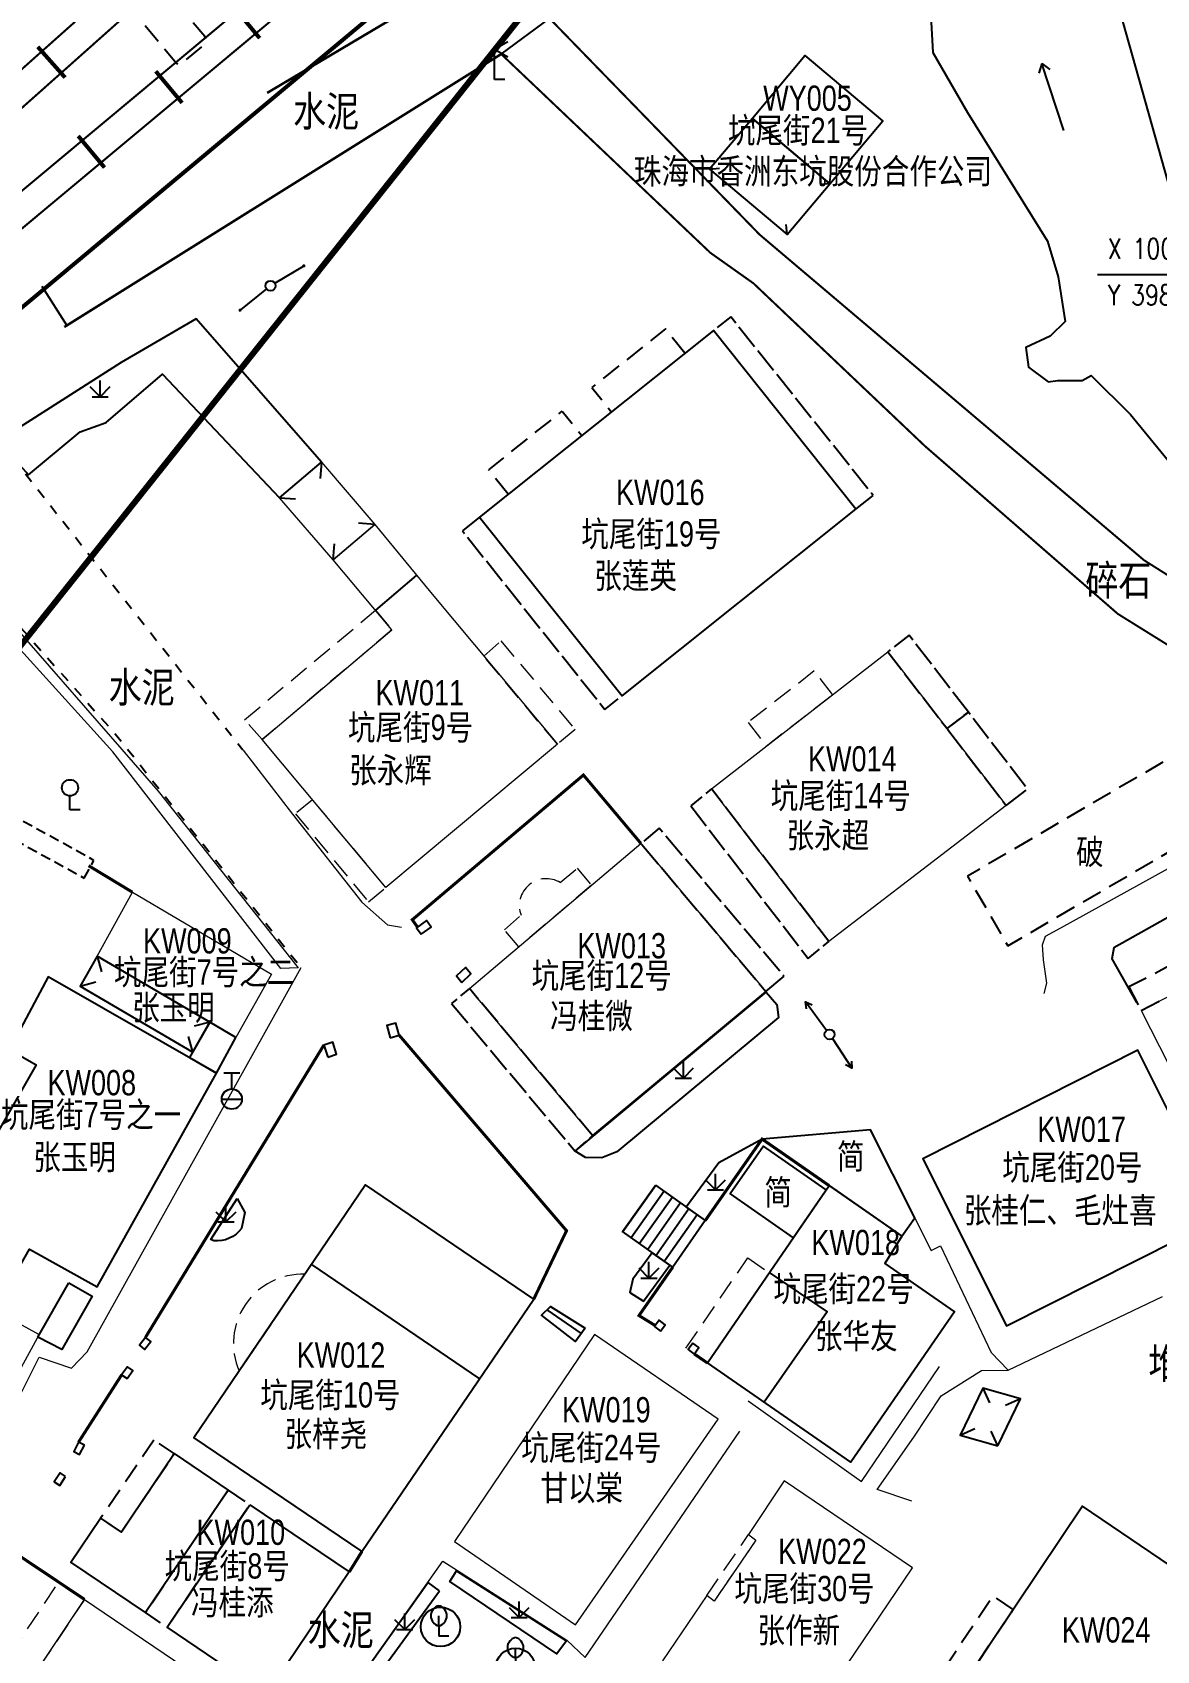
# Model space of a CAD drawing. Extents: x 396500 to 398250, y 1005980 to 1008200.
# Drawn here: x 398088.7 to 398144.4, y 1008034.4 to 1008114.5 of the extents above; entities that cross this region are included whole.
import ezdxf
from ezdxf.enums import TextEntityAlignment as Align

# ---------------------------------------------------------------- set-up
doc = ezdxf.new("R2010")
doc.units = 0
doc.header["$LTSCALE"] = 0.5
for name, pattern in [('X2', [10, 8, -2]), ('X3', [5, 4, -1]), ('X32', [1.5, 1, -0.5]), ('X39', [3, 2.5, -0.5]), ('X5', [3, 2, -1]), ('X6', [2, 1, -1])]:
    doc.linetypes.add(name, pattern=pattern)
doc.layers.get('0').update_dxf_attribs({"linetype": 'CONTINUOUS'})
doc.layers.add('ASSIST', color=7, linetype='CONTINUOUS', plot=False)
for name, color, linetype in [('DLSS', 4, 'CONTINUOUS'), ('DMTZ', 3, 'CONTINUOUS'), ('GXYZ', 2, 'CONTINUOUS'), ('JMD', 6, 'CONTINUOUS'), ('SXSS', 5, 'CONTINUOUS'), ('ZBTZ', 3, 'CONTINUOUS'), ('权属人', 160, 'CONTINUOUS'), ('用地红线', 1, 'CONTINUOUS'), ('编号', 90, 'CONTINUOUS'), ('门牌号', 1, 'CONTINUOUS')]:
    doc.layers.add(name, color=color, linetype=linetype)
doc.styles.add('HZ', font='rs.shx', dxfattribs={"width": 0.8, "bigfont": 'hztxt.shx'})
doc.styles.add('细等线体', font='长等线体_0.TTF', dxfattribs={"width": 0.8})
doc.linetypes.add('10421', pattern='A,2,[150,AAA.SHX,S=1,R=0,X=0,Y=1],1e-11', length=2)
doc.linetypes.add('10422', pattern='A,2,[150,AAA.SHX,S=1,R=0,X=0,Y=1],2,[177,AAA.SHX,S=1,R=0,X=0,Y=0.8],1e-09', length=4)
doc.linetypes.add('1161', pattern='A,0,[149,AAA.SHX,S=0.15,R=0,X=0,Y=0],-1.6', length=1.6)
doc.linetypes.add('443', pattern='A,5,[169,AAA.SHX,S=0.83,R=0,X=0,Y=0],5', length=10)

# ---------------------------------------------------------------- blocks, each defined once
blk = doc.blocks.new('gc086')
for p, q in [((0, 0), (7, 0)), ((7, 0), (6.18, 0.57)), ((7, 0), (6.18, -0.57))]:
    blk.add_line(p, q)
blk = doc.blocks.new('gc133')
for p, q in [((-0.8, 2.6), (0.8, 2.6)), ((0, 1), (0, 2.6)), ((-1, 0), (1, 0))]:
    blk.add_line(p, q)
blk.add_circle((0, 0), 1)
blk = doc.blocks.new('gc052')
for p, q in [((0, 3), (1.3, 3.75)), ((0, 3), (1.3, 2.25)), ((0, 0), (0, 3)), ((1, 0), (0, 0))]:
    blk.add_line(p, q)
blk = doc.blocks.new('gc013c')
at = {"linetype": 'Continuous'}
blk.add_line((0.5, 0), (4, 0), dxfattribs=at)
at = {"linetype": 'Continuous', "const_width": 0.15, "flags": 128}
blk.add_lwpolyline([(3.775, 0, 1), (3.925, 0, 1)], format="xyb", close=True, dxfattribs=at)
blk = doc.blocks.new('gc170')
at = {"linetype": 'Continuous'}
blk.add_circle((0, 0), 0.5, dxfattribs=at)
blk = doc.blocks.new('gc013b')
at = {"linetype": 'Continuous'}
blk.add_line((0.5, 0), (4, 0), dxfattribs=at)
at = {"linetype": 'Continuous', "flags": 128}
blk.add_lwpolyline([(3.39, 0.35), (4, 0), (3.39, -0.35)], dxfattribs=at)
blk = doc.blocks.new('gc143')
for p, q in [((0, 1), (0, 2)), ((0, 1), (0, 0)), ((1, 0), (0, 0))]:
    blk.add_line(p, q)
for centre, start, end in [((0.225, 2), 102.68038, 257.31962), ((-0.225, 2), 282.68038, 77.31962)]:
    blk.add_arc(centre, 1.025, start, end)
blk = doc.blocks.new('gc145')
for p, q in [((0, 0), (0, 1.4)), ((1, 0), (0, 0))]:
    blk.add_line(p, q)
blk.add_circle((0, 2.2), 0.8)
blk = doc.blocks.new('gc124')
for p, q in [((-1, 1), (0, 0)), ((-0.8, 0), (0.8, 0)), ((0, 0), (0, 1.6)), ((0, 0), (1, 1))]:
    blk.add_line(p, q)

msp = doc.modelspace()

# ---------------------------------------------------------------- linework, layer by layer
at = {"layer": 'ASSIST', "linetype": '1161', "flags": 128}
msp.add_lwpolyline([(398140.948, 1008120.86), (398141.566, 1008118.957), (398146.362, 1008101.943), (398147.554, 1008093.455), (398153.188, 1008087.558), (398161.017, 1008093.937), (398153.946, 1008100.924), (398148.249, 1008103.732), (398147.594, 1008104.526), (398147.886, 1008109.648), (398144.258, 1008121.653)], close=True, dxfattribs=at)
at = {"layer": 'ASSIST', "linetype": 'Continuous', "flags": 128}
for points in [[(398119.554, 1008057.403), (398122.018, 1008055.649), (398120.405, 1008053.338), (398117.92, 1008055.108)], [(398116.077, 1008050.316), (398115.602, 1008049.656), (398113.915, 1008050.969), (398114.351, 1008051.395)]]:
    msp.add_lwpolyline(points, close=True, dxfattribs=at)
at = {"layer": 'DLSS', "linetype": 'Continuous', "const_width": 0.2, "elevation": -27.346, "flags": 128}
msp.add_lwpolyline([(398000, 1008021.965), (398001.829, 1008023.732), (398026.378, 1008045.792, -0.00685), (398083.395, 1008096.843), (398134.666, 1008139.597), (398149.679, 1008151.918), (398175.122, 1008172.43), (398200.821, 1008192.842), (398209.721, 1008200)], format="xyb", dxfattribs=at)
at = {"layer": 'DLSS', "linetype": 'X2', "const_width": 0.1, "elevation": -27.346, "flags": 128}
msp.add_lwpolyline([(398197.816, 1008200), (398196.191, 1008198.693), (398170.494, 1008178.282), (398145.077, 1008157.792), (398119.817, 1008137.06), (398094.405, 1008116.254), (398020.713, 1008050.651), (398000, 1008032.209)], dxfattribs=at)
msp.add_lwpolyline([(398000, 1008028.051), (398023.394, 1008049.073, -0.006852), (398080.518, 1008100.219), (398131.839, 1008143.014), (398146.88, 1008155.359), (398172.351, 1008175.892), (398198.052, 1008196.307), (398202.645, 1008200)], format="xyb", dxfattribs=at)
at = {"layer": 'DLSS', "color": 7, "linetype": 'X2', "const_width": 0.1, "elevation": -27.346, "flags": 128}
msp.add_lwpolyline([(398195.526, 1008200), (398195.295, 1008199.814), (398169.597, 1008179.402), (398144.172, 1008158.905), (398118.907, 1008138.17), (398093.473, 1008117.345), (398019.759, 1008051.723), (398000, 1008034.13)], dxfattribs=at)
msp.add_lwpolyline([(398000, 1008026.121), (398024.359, 1008048.011, -0.006852), (398081.449, 1008099.127), (398132.753, 1008141.908), (398147.786, 1008154.246), (398173.248, 1008174.772), (398198.948, 1008195.186), (398204.934, 1008200)], format="xyb", dxfattribs=at)
at = {"layer": 'DLSS', "linetype": 'Continuous', "lineweight": 0, "const_width": 0.125, "flags": 128}
for points in [[(398122.604, 1008129.725), (398120.726, 1008125.989), (398119.031, 1008124.236), (398110.02, 1008117.209), (398100.327, 1008111.459)], [(398111.916, 1008113.382), (398090.285, 1008099.873)]]:
    msp.add_lwpolyline(points, dxfattribs=at)
at = {"layer": 'DLSS', "linetype": 'X5', "flags": 128}
msp.add_lwpolyline([(398094.678, 1008116.924), (398093.523, 1008116.042, 0.393156), (398093.565, 1008115.677), (398095.839, 1008112.936), (398095.933, 1008112.876), (398096.108, 1008112.921), (398097.253, 1008113.877), (398097.313, 1008113.97), (398097.293, 1008114.163), (398097.238, 1008114.256), (398095.027, 1008116.885, 0.399848)], format="xyb", close=True, dxfattribs=at)
at = {"layer": 'DLSS', "linetype": 'Continuous', "const_width": 0.2, "flags": 128}
for points in [[(398098.654, 1008115.733), (398099.957, 1008114.17)], [(398090.325, 1008112.22), (398088.972, 1008113.74)], [(398094.814, 1008112.531), (398096.117, 1008110.968)], [(398090.974, 1008109.329), (398092.277, 1008107.766)]]:
    msp.add_lwpolyline(points, dxfattribs=at)
at = {"layer": 'DLSS', "linetype": 'Continuous', "const_width": 0.1, "elevation": 20.922, "flags": 128}
msp.add_lwpolyline([(398114.314, 1008115.141), (398124.71, 1008104.446), (398143.738, 1008088.333), (398158.189, 1008079.209), (398168.066, 1008073.317), (398170.643, 1008072.054)], dxfattribs=at)
at = {"layer": 'DLSS', "linetype": 'X3', "const_width": 0.1, "elevation": 20.952, "flags": 128}
msp.add_lwpolyline([(398111.916, 1008113.382), (398122.271, 1008103.546), (398124.403, 1008102.036), (398132.88, 1008093.993), (398142.442, 1008085.676), (398157.816, 1008076.113), (398163.512, 1008069.425), (398164.715, 1008066.417)], dxfattribs=at)
at = {"layer": 'DLSS', "linetype": 'X6', "flags": 128}
msp.add_lwpolyline([(398086.503, 1008094.97), (398099.118, 1008078.951)], dxfattribs=at)
at = {"layer": 'DLSS', "linetype": 'X6', "elevation": 21.546, "flags": 128}
msp.add_lwpolyline([(398083.068, 1008091.18), (398086.043, 1008087.327), (398092.894, 1008079.638), (398102.01, 1008068.168)], dxfattribs=at)
at = {"layer": 'DMTZ', "linetype": '10421', "flags": 128}
msp.add_lwpolyline([(398134.183, 1008116.566), (398133.167, 1008115.556), (398133.289, 1008113.452), (398135, 1008110.495), (398138.956, 1008104.119), (398139.488, 1008102.363), (398139.838, 1008100.142), (398139.093, 1008099.417), (398137.881, 1008098.856), (398138.014, 1008097.891), (398138.988, 1008097.154), (398139.47, 1008097.229), (398140.672, 1008097.233), (398141.128, 1008097.479), (398143.072, 1008095.542), (398149.516, 1008087.668), (398162.796, 1008080.937), (398172.809, 1008076.393), (398179.734, 1008073.783), (398182.238, 1008071.592), (398184.717, 1008070.337), (398185.382, 1008071.436), (398187.847, 1008073.801), (398190.638, 1008073.93), (398196.369, 1008072.177), (398202.141, 1008069.772), (398204.737, 1008068.182), (398207.947, 1008064.293), (398210.055, 1008062.242), (398212.26, 1008059.059), (398214.987, 1008057.767), (398215.659, 1008056.921), (398218.54, 1008055.524), (398223.652, 1008052.104), (398229.221, 1008046.362), (398232.919, 1008041.678), (398233.929, 1008039.004), (398235.676, 1008037.038), (398237.1, 1008036.326), (398239.702, 1008035.344), (398243.036, 1008033.917), (398243.226, 1008033.59), (398243.374, 1008032.507)], dxfattribs=at)
at = {"layer": 'DMTZ', "linetype": '10422', "lineweight": 0}
for points in [[(398099.142, 1008078.922), (398101.576, 1008075.769), (398105.021, 1008071.399), (398106.281, 1008070.277), (398106.975, 1008070.17)], [(398073.66, 1008031.175), (398077.974, 1008028.77), (398085.871, 1008042.586), (398089.048, 1008048.888), (398090.646, 1008048.338), (398091.425, 1008049.157), (398102.01, 1008068.168)], [(398124.831, 1008059.682), (398130.204, 1008060.135), (398133.206, 1008054.173), (398133.669, 1008054.396), (398136.165, 1008049.116), (398137.022, 1008048.243)], [(398132.243, 1008041.759), (398130.524, 1008042.333), (398132.344, 1008044.926), (398133.698, 1008046.972), (398135.692, 1008048.231), (398137.022, 1008048.243), (398144.663, 1008051.883)], [(398124.15, 1008046.72), (398129.746, 1008042.727), (398133.618, 1008048.426)], [(398104.526, 1008032.418), (398109.032, 1008038.784), (398115.165, 1008034.877), (398116.071, 1008034.021), (398123.726, 1008045.217)]]:
    msp.add_lwpolyline(points, dxfattribs=at)
at = {"layer": 'DMTZ', "linetype": '10421', "lineweight": 0}
msp.add_lwpolyline([(398138.804, 1008066.88), (398138.923, 1008067.401), (398138.762, 1008068.56), (398138.708, 1008069.3), (398138.87, 1008069.727), (398139.615, 1008070.144), (398147.591, 1008074.539)], dxfattribs=at)
at = {"layer": 'JMD', "linetype": 'Continuous'}
for p, q in [((398124.349, 1008110.201), (398124.392, 1008109.702)), ((398122.23, 1008107.684), (398122.728, 1008107.727)), ((398128.189, 1008106.967), (398127.691, 1008106.924)), ((398126.07, 1008104.45), (398126.027, 1008104.949)), ((398091.919, 1008068.732), (398092.125, 1008067.959)), ((398091.07, 1008067.25), (398091.843, 1008067.456)), ((398097.49, 1008065.468), (398096.717, 1008065.262)), ((398096.642, 1008063.986), (398096.436, 1008064.759)), ((398119.574, 1008057.389), (398117.94, 1008055.094)), ((398119.981, 1008057.099), (398118.351, 1008054.801)), ((398120.389, 1008056.809), (398118.762, 1008054.509)), ((398120.796, 1008056.519), (398119.172, 1008054.216)), ((398121.203, 1008056.229), (398119.583, 1008053.923)), ((398121.61, 1008055.939), (398119.994, 1008053.631)), ((398122.018, 1008055.649), (398120.405, 1008053.338)), ((398115.894, 1008050.062), (398114.183, 1008051.231)), ((398115.602, 1008049.656), (398113.915, 1008050.969)), ((398135.764, 1008047.354), (398136.092, 1008046.624)), ((398137.619, 1008046.827), (398136.889, 1008046.499)), ((398134.64, 1008045.029), (398135.37, 1008045.357)), ((398136.495, 1008044.502), (398136.167, 1008045.232))]:
    msp.add_line(p, q, dxfattribs=at)
at = {"layer": 'JMD', "linetype": 'X5'}
for p, q in [((398103.025, 1008093.181), (398102.96, 1008092.383)), ((398100.942, 1008091.425), (398101.739, 1008091.362)), ((398105.654, 1008090.105), (398104.857, 1008090.167)), ((398103.602, 1008088.342), (398103.661, 1008089.14))]:
    msp.add_line(p, q, dxfattribs=at)
at = {"layer": 'JMD', "linetype": 'Continuous', "flags": 128}
for points in [[(398128.189, 1008106.967), (398130.804, 1008110.072), (398126.965, 1008113.306), (398124.349, 1008110.201)], [(398124.349, 1008110.201), (398122.23, 1008107.684), (398126.07, 1008104.45), (398128.189, 1008106.967)], [(398129.478, 1008090.858), (398122.426, 1008099.7), (398110.847, 1008090.466), (398117.899, 1008081.624)], [(398107.956, 1008069.823), (398108.45, 1008070.175), (398108.222, 1008070.496), (398107.727, 1008070.144)], [(398097.49, 1008065.468), (398091.919, 1008068.732), (398091.07, 1008067.25), (398096.642, 1008063.986)], [(398109.96, 1008067.437), (398110.405, 1008067.859), (398110.149, 1008068.178), (398109.704, 1008067.756)], [(398097.826, 1008062.944), (398089.491, 1008067.716), (398087.58, 1008064.114), (398088.895, 1008063.358), (398083.782, 1008054.429), (398087.491, 1008052.33), (398088.568, 1008054.227), (398091.907, 1008052.367)], [(398106.424, 1008064.693), (398106.866, 1008064.82), (398106.692, 1008065.426), (398106.246, 1008065.297)], [(398103.331, 1008063.735), (398103.768, 1008063.877), (398103.574, 1008064.476), (398103.136, 1008064.334)], [(398147.582, 1008055.806), (398143.438, 1008064.081), (398132.795, 1008058.71), (398136.939, 1008050.435)], [(398128.003, 1008057.169), (398124.894, 1008059.334), (398123.248, 1008056.975), (398126.376, 1008054.798)], [(398113.526, 1008051.757), (398105.204, 1008057.411), (398096.699, 1008044.892), (398105.018, 1008039.265)], [(398128.147, 1008057.379), (398131.745, 1008054.88), (398130.909, 1008053.52), (398134.365, 1008051.129), (398129.221, 1008043.695), (398122.123, 1008048.6)], [(398119.81, 1008050.176), (398120.041, 1008050.491), (398119.732, 1008050.716), (398119.502, 1008050.403)], [(398094.304, 1008049.867), (398094, 1008049.475), (398094.261, 1008049.273), (398094.565, 1008049.665)], [(398121.398, 1008049.583), (398121.168, 1008049.269), (398121.476, 1008049.043), (398121.707, 1008049.358)], [(398093.4, 1008047.828), (398093.685, 1008048.234), (398093.41, 1008048.416), (398093.125, 1008048.01)], [(398136.495, 1008044.502), (398137.619, 1008046.827), (398135.764, 1008047.354), (398134.64, 1008045.029)], [(398091.282, 1008044.527), (398090.989, 1008044.679), (398090.749, 1008044.218), (398091.041, 1008044.066)], [(398094.299, 1008036.248), (398090.612, 1008038.739), (398092.082, 1008040.915), (398093.1, 1008040.227), (398095.724, 1008044.112), (398098.394, 1008042.308)], [(398090.349, 1008042.973), (398090.074, 1008043.156), (398089.786, 1008042.724), (398090.06, 1008042.541)], [(398099.47, 1008041.581), (398104.393, 1008038.256), (398100.297, 1008032.194), (398095.375, 1008035.521)], [(398142.385, 1008019.004), (398152.236, 1008033.7), (398140.69, 1008041.507), (398130.808, 1008026.765)]]:
    msp.add_lwpolyline(points, close=True, dxfattribs=at)
at = {"layer": 'JMD', "linetype": 'X39', "flags": 128}
for points in [[(398129.478, 1008090.858), (398130.33, 1008091.538), (398123.278, 1008100.38), (398122.426, 1008099.7)], [(398110.847, 1008090.466), (398109.995, 1008089.787), (398117.047, 1008080.944), (398117.899, 1008081.624)]]:
    msp.add_lwpolyline(points, dxfattribs=at)
at = {"layer": 'JMD', "linetype": 'X5', "flags": 128}
for points in [[(398121.011, 1008098.572), (398120.045, 1008099.784), (398116.401, 1008096.878), (398117.368, 1008095.666)], [(398112.263, 1008091.595), (398111.296, 1008092.807), (398114.939, 1008095.712), (398115.906, 1008094.5)]]:
    msp.add_lwpolyline(points, dxfattribs=at)
at = {"layer": 'JMD', "linetype": 'Continuous', "lineweight": 0}
for points in [[(398103.025, 1008093.181), (398105.654, 1008090.105), (398103.602, 1008088.342), (398100.942, 1008091.425)], [(398114.699, 1008079.219), (398106.203, 1008072.137), (398100.086, 1008079.452), (398106.505, 1008084.889), (398103.602, 1008088.342), (398105.654, 1008090.105), (398108.572, 1008086.547)], [(398128.138, 1008069.459), (398122.321, 1008077.012), (398131.055, 1008083.804), (398136.921, 1008076.189)], [(398118.836, 1008074.309), (398125.019, 1008066.989), (398116.441, 1008059.854), (398110.34, 1008067.131)], [(398093.655, 1008071.902), (398100.541, 1008067.85), (398098.777, 1008064.714), (398091.919, 1008068.732)], [(398148.616, 1008056.2), (398159.117, 1008061.516), (398154.092, 1008071.388), (398143.602, 1008066.047)], [(398089.044, 1008050.004), (398085.479, 1008043.51), (398078.673, 1008047.331), (398082.154, 1008053.768)], [(398122.649, 1008045.812), (398116.541, 1008050.008), (398109.597, 1008039.756), (398115.594, 1008035.635)], [(398132.284, 1008038.458), (398125.925, 1008042.763), (398124.164, 1008040.112), (398124.522, 1008039.836), (398122.452, 1008036.816), (398122.094, 1008037.092), (398119.897, 1008033.859), (398126.256, 1008029.554)], [(398098.154, 1008032.238), (398092.378, 1008023.731), (398085.581, 1008028.354), (398091.285, 1008036.898)]]:
    msp.add_lwpolyline(points, close=True, dxfattribs=at)
at = {"layer": 'JMD', "linetype": 'Continuous', "flags": 128}
for points in [[(398107.708, 1008087.581), (398105.695, 1008085.852)], [(398119.554, 1008057.403), (398122.018, 1008055.649)], [(398120.405, 1008053.338), (398117.92, 1008055.108)], [(398102.53, 1008053.476), (398110.841, 1008047.815)], [(398125.19, 1008053.07), (398128.054, 1008051.138), (398124.928, 1008046.661)], [(398113.915, 1008050.969), (398114.351, 1008051.395)], [(398116.077, 1008050.316), (398115.602, 1008049.656)]]:
    msp.add_lwpolyline(points, dxfattribs=at)
at = {"layer": 'JMD', "linetype": 'X5', "lineweight": 0}
for points in [[(398100.086, 1008079.452), (398099.209, 1008080.438), (398105.695, 1008085.852), (398106.505, 1008084.889)], [(398115.573, 1008079.95), (398114.699, 1008079.219), (398111.057, 1008083.575), (398111.904, 1008084.339)], [(398124.141, 1008080.304), (398125.037, 1008079.133), (398128.313, 1008081.678), (398127.417, 1008082.849)], [(398102.572, 1008076.479), (398101.737, 1008075.78), (398105.341, 1008071.415), (398106.203, 1008072.137)], [(398088.895, 1008063.358), (398087.58, 1008064.114), (398082.586, 1008055.106), (398083.782, 1008054.429)], [(398122.123, 1008048.6), (398121.06, 1008049.33), (398124.127, 1008053.8), (398125.19, 1008053.07)], [(398124.164, 1008040.112), (398124.522, 1008039.836), (398122.452, 1008036.816), (398122.094, 1008037.092)], [(398085.581, 1008028.354), (398084.302, 1008029.203), (398090.005, 1008037.747), (398091.285, 1008036.898)]]:
    msp.add_lwpolyline(points, close=True, dxfattribs=at)
at = {"layer": 'JMD', "linetype": 'X39', "flags": 128}
for points in [[(398135.044, 1008080.808), (398132.11, 1008084.617), (398131.055, 1008083.804), (398133.988, 1008079.997)], [(398136.921, 1008076.189), (398137.976, 1008077.002), (398135.044, 1008080.808), (398133.988, 1008079.997)], [(398121.297, 1008076.173), (398127.115, 1008068.62), (398128.138, 1008069.459), (398122.321, 1008077.012)], [(398125.019, 1008066.989), (398125.923, 1008067.744), (398119.74, 1008075.064), (398118.836, 1008074.309)], [(398109.453, 1008066.388), (398115.573, 1008059.088), (398116.441, 1008059.854), (398110.34, 1008067.131)]]:
    msp.add_lwpolyline(points, close=True, dxfattribs=at)
at = {"layer": 'JMD', "linetype": 'X5', "flags": 128}
for points in [[(398147.118, 1008075.152), (398145.119, 1008078.597), (398134.999, 1008072.692), (398136.998, 1008069.246)], [(398094.718, 1008044.787), (398092.082, 1008040.915), (398093.1, 1008040.227), (398095.724, 1008044.112)], [(398098.394, 1008042.308), (398099.47, 1008041.581), (398095.375, 1008035.521), (398094.299, 1008036.248)], [(398137.267, 1008036.401), (398136.271, 1008037.069), (398131.883, 1008030.524), (398132.88, 1008029.855)]]:
    msp.add_lwpolyline(points, close=True, dxfattribs=at)
at = {"layer": 'JMD', "color": 6, "linetype": '443', "const_width": 0.15, "flags": 128}
for points in [[(398118.836, 1008074.309), (398115.986, 1008077.699), (398107.514, 1008070.536), (398107.771, 1008070.175)], [(398093.655, 1008071.902), (398091.489, 1008073.212)], [(398113.526, 1008051.757), (398115.15, 1008055.146), (398106.866, 1008064.82)], [(398103.136, 1008064.334), (398094.304, 1008049.867)], [(398128.147, 1008057.379), (398124.831, 1008059.682), (398122.018, 1008055.649)], [(398120.405, 1008053.338), (398118.737, 1008050.947), (398119.538, 1008050.452)], [(398121.476, 1008049.043), (398122.123, 1008048.6)], [(398093.125, 1008048.01), (398090.989, 1008044.679)], [(398091.285, 1008036.898), (398087.484, 1008039.442), (398081.096, 1008028.234)], [(398104.393, 1008038.256), (398105.018, 1008039.265)]]:
    msp.add_lwpolyline(points, dxfattribs=at)
at = {"layer": 'JMD', "linetype": 'X32', "flags": 128}
msp.add_lwpolyline([(398091.271, 1008072.6), (398091.754, 1008073.475), (398087.952, 1008075.571), (398087.469, 1008074.695)], close=True, dxfattribs=at)
at = {"layer": 'JMD', "linetype": 'X5', "lineweight": 0}
for points in [[(398112.785, 1008069.196), (398112.075, 1008070.036), (398112.905, 1008070.758, -0.716222), (398114.841, 1008072.374), (398115.682, 1008073.084), (398116.392, 1008072.243)], [(398098.947, 1008048.201, -0.552612), (398102.201, 1008052.99)]]:
    msp.add_lwpolyline(points, format="xyb", close=True, dxfattribs=at)
at = {"layer": 'JMD', "linetype": 'X5'}
msp.add_lwpolyline([(398159.117, 1008061.516), (398160.257, 1008062.156), (398154.476, 1008073.212), (398142.995, 1008067.209), (398143.602, 1008066.047), (398154.092, 1008071.388)], close=True, dxfattribs=at)
at = {"layer": 'JMD', "linetype": 'Continuous'}
for points in [[(398098.777, 1008064.714), (398097.49, 1008065.468), (398096.485, 1008063.712), (398097.826, 1008062.944)], [(398090.508, 1008052.566), (398091.662, 1008051.911), (398090.168, 1008049.268), (398088.971, 1008049.872)]]:
    msp.add_lwpolyline(points, close=True, dxfattribs=at)
at = {"layer": 'JMD', "linetype": 'Continuous', "elevation": 24.486, "flags": 128}
msp.add_lwpolyline([(398131.745, 1008054.88), (398132.399, 1008055.776), (398130.204, 1008060.135), (398124.831, 1008059.682)], close=True, dxfattribs=at)
at = {"layer": 'SXSS', "linetype": 'Continuous', "lineweight": 0}
msp.add_lwpolyline([(398082.807, 1008090.923), (398083.968, 1008089.504), (398084.667, 1008088.672), (398085.368, 1008087.856), (398094.934, 1008076.904), (398101.863, 1008068.16), (398101.001, 1008068.117), (398092.69, 1008078.849), (398084.957, 1008087.359), (398082.364, 1008090.4)], close=True, dxfattribs=at)
at = {"layer": 'ZBTZ', "linetype": '1161', "flags": 128}
for points in [[(398111.916, 1008113.382), (398114.314, 1008115.141)], [(398089.176, 1008101.892), (398090.407, 1008099.953)], [(398154.495, 1008073.18), (398153.269, 1008075.33), (398142.25, 1008069.153), (398142.15, 1008068.594), (398143.376, 1008066.444)]]:
    msp.add_lwpolyline(points, dxfattribs=at)
for points in [[(398087.654, 1008093.509), (398088.505, 1008092.551), (398091.077, 1008094.68), (398092.356, 1008095.14), (398095.152, 1008097.538), (398100.942, 1008091.425), (398103.025, 1008093.181), (398096.815, 1008100.274), (398093.105, 1008098.11), (398087.057, 1008094.266)], [(398125.041, 1008066.959), (398125.556, 1008066.346), (398125.642, 1008065.703), (398117.641, 1008059.054), (398116.891, 1008058.75), (398116.081, 1008058.767), (398115.573, 1008059.088)], [(398125.041, 1008066.959), (398125.556, 1008066.346), (398125.642, 1008065.703), (398117.641, 1008059.054), (398116.891, 1008058.75), (398116.081, 1008058.767), (398115.573, 1008059.088)], [(398122.018, 1008055.65), (398124.831, 1008059.682), (398122.692, 1008058.513), (398121.077, 1008056.319)], [(398122.018, 1008055.65), (398124.831, 1008059.682), (398122.692, 1008058.513), (398121.077, 1008056.319)], [(398119.397, 1008054.056), (398118.425, 1008052.742), (398118.285, 1008052.092), (398118.963, 1008051.665), (398120.272, 1008053.433)], [(398119.397, 1008054.056), (398118.425, 1008052.742), (398118.285, 1008052.092), (398118.963, 1008051.665), (398120.272, 1008053.433)], [(398115.143, 1008034.847), (398114.672, 1008034.2), (398109.368, 1008037.782), (398109.7, 1008038.305)], [(398108.864, 1008037.327), (398108.294, 1008037.742), (398104.573, 1008032.485), (398105.098, 1008032.152)]]:
    msp.add_lwpolyline(points, close=True, dxfattribs=at)
msp.add_lwpolyline([(398098.845, 1008056.748), (398099.221, 1008056.054), (398099.06, 1008055.259, -0.263848), (398097.684, 1008054.643), (398097.538, 1008054.704)], format="xyb", close=True, dxfattribs=at)
at = {"layer": 'ZBTZ', "linetype": '1161'}
for centre in [(398108.914, 1008035.538), (398112.621, 1008033.505)]:
    msp.add_circle(centre, 0.977, dxfattribs=at)
at = {"layer": '用地红线', "linetype": 'Continuous', "const_width": 0.3, "flags": 128}
msp.add_lwpolyline([(398036.822, 1008019.633), (398116.107, 1008119.268), (398148.854, 1008119.581), (398154, 1008103.5), (398167.444, 1008093.026), (398200, 1008092), (398218, 1008084.5), (398221.742, 1008057.06), (398212.215, 1008057.54), (398195.778, 1008045.196), (398194.596, 1008040.96), (398203.34, 1008029.936)], dxfattribs=at)
at = {"layer": '用地红线', "linetype": 'Continuous', "flags": 128}
msp.add_lwpolyline([(398154, 1008103.5), (398151.774, 1008102.453), (398141.44, 1008102.453)], dxfattribs=at)

# ---------------------------------------------------------------- block references
at = {"layer": 'DLSS', "linetype": 'Continuous', "xscale": 0.5, "yscale": 0.5}
msp.add_blockref('gc052', (398111.591, 1008112.126, 21.169), dxfattribs=at)
at = {"layer": 'GXYZ', "linetype": 'Continuous', "yscale": 0.5}
for name, p, xscale, rotation in [('gc013c', (398100.492, 1008101.915), 0.5000000000143243, 30.81787524821466), ('gc013c', (398100.492, 1008101.915), 0.4999999999854649, 218.6948068026775), ('gc013b', (398128.174, 1008064.861, 23.99), 0.4999999999727126, 126.3622810390705), ('gc013b', (398128.174, 1008064.861, 23.99), 0.5000000000044594, 303.5136596329261)]:
    msp.add_blockref(name, p, dxfattribs=dict(at, xscale=xscale, rotation=rotation))
at = {"layer": 'GXYZ', "linetype": 'Continuous', "xscale": 0.5, "yscale": 0.5}
for p in [(398100.492, 1008101.915), (398128.174, 1008064.861, 23.99)]:
    msp.add_blockref('gc170', p, dxfattribs=at)
at = {"layer": 'GXYZ', "linetype": 'Continuous', "xscale": 0.5, "yscale": 0.5, "zscale": 0.5}
msp.add_blockref('gc133', (398098.578, 1008061.662), dxfattribs=at)
at = {"layer": 'SXSS', "linetype": 'Continuous', "xscale": 0.4999999999835997, "yscale": 0.5, "zscale": 0.5, "rotation": 108.3316274359535}
msp.add_blockref('gc086', (398139.778, 1008109.596), dxfattribs=at)
msp.add_blockref('gc086', (398139.778, 1008109.596), dxfattribs=at)
at = {"layer": 'ZBTZ', "linetype": 'Continuous', "xscale": 0.5, "yscale": 0.5}
for name, p in [('gc124', (398092.057, 1008096.425)), ('gc145', (398090.566, 1008075.969)), ('gc124', (398120.933, 1008062.703)), ('gc124', (398122.527, 1008057.163)), ('gc124', (398098.288, 1008055.577)), ('gc124', (398119.232, 1008052.805)), ('gc124', (398112.805, 1008035.996)), ('gc124', (398107.138, 1008035.407)), ('gc143', (398108.827, 1008035.086)), ('gc143', (398112.621, 1008033.505))]:
    msp.add_blockref(name, p, dxfattribs=at)

# ---------------------------------------------------------------- texts
at = {"layer": 'DLSS', "linetype": 'Continuous', "style": '细等线体', "width": 0.8}
for s, p in [('水泥', (398103.247, 1008110.574)), ('碎石', (398142.471, 1008087.374)), ('水泥', (398094.118, 1008082.066)), ('水泥', (398103.974, 1008035.418))]:
    msp.add_text(s, height=1.5, dxfattribs=at).set_placement(p, align=Align.MIDDLE)
at = {"layer": 'DMTZ', "linetype": 'Continuous', "style": '细等线体', "width": 0.8}
msp.add_text('堆杂物', height=1.5, dxfattribs=at).set_placement((398146.413, 1008048.604), align=Align.MIDDLE)
at = {"layer": 'JMD', "linetype": 'X5', "style": '细等线体', "width": 0.8}
msp.add_text('破', height=1.25, dxfattribs=at).set_placement((398141.059, 1008073.922), align=Align.MIDDLE)
at = {"layer": 'JMD', "linetype": 'Continuous', "style": '细等线体', "width": 0.8}
for p in [(398129.22, 1008058.849), (398125.621, 1008057.076)]:
    msp.add_text('简', height=1.25, dxfattribs=at).set_placement(p, align=Align.MIDDLE)
at = {"layer": '权属人', "linetype": 'Continuous', "char_height": 1.25, "attachment_point": 1, "style": '细等线体'}
for s, width, insert, own_width in [('珠海市香洲东坑股份合作公司', 1.04689, (398118.483, 1008108.211), 18.61094), ('张莲英', 1.0889, (398116.522, 1008088.187), 5.02061), ('张永辉', 1.0889, (398104.389, 1008078.568), 4.59355), ('张永超', 1.0889, (398126.045, 1008075.345), 4.59684), ('张玉明', 1.0889, (398093.644, 1008066.826), 4.60495), ('冯桂微', 1.0889, (398114.341, 1008066.404), 4.30814), ('张玉明', 1.0889, (398088.75, 1008059.421), 5.63718), ('张桂仁、毛灶喜', 1.0889, (398134.817, 1008056.782), 11.31661), ('张华友', 1.0889, (398127.449, 1008050.557), 5.2951), ('张梓尧', 1.0889, (398101.189, 1008045.715), 4.9173), ('甘以棠', 1.0889, (398113.853, 1008043.042), 4.72087), ('冯桂添', 1.0889, (398096.56, 1008037.386), 4.49698), ('张作新', 1.0889, (398124.602, 1008035.998), 4.88017)]:
    msp.add_mtext_dynamic_manual_height_columns(s, width=width, gutter_width=1, heights=[0], dxfattribs=dict(at, insert=insert)).dxf.set("width", own_width)
at = {"layer": '用地红线', "linetype": 'Continuous', "style": 'HZ', "width": 0.8}
msp.add_text('X 1008103.500', height=1, dxfattribs=at).set_placement((398141.94, 1008102.953), align=Align.BOTTOM_LEFT)
msp.add_text('Y 398154.000', height=1, dxfattribs=at).set_placement((398141.94, 1008101.953), align=Align.TOP_LEFT)
at = {"layer": '编号', "linetype": 'Continuous', "char_height": 1.25, "attachment_point": 1, "style": '细等线体'}
for s, heights, insert in [('WY005', [0], (398124.888, 1008111.824)), ('KW016', [0], (398117.598, 1008092.315)), ('KW011', [0], (398105.689, 1008082.396)), ('KW014', [0], (398127.105, 1008079.127)), ('KW009', [0], (398094.186, 1008070.116)), ('KW013', [0], (398115.688, 1008069.875)), ('KW008', [0], (398089.454, 1008063.097)), ('KW017', [0], (398138.458, 1008060.793)), ('KW018', [0.198], (398127.273, 1008055.187)), ('KW012', [0], (398101.789, 1008049.617)), ('KW019', [0], (398114.928, 1008046.91)), ('KW010', [0], (398096.833, 1008040.845)), ('KW022', [0], (398125.628, 1008039.896)), ('KW024', [0], (398139.675, 1008036.012))]:
    msp.add_mtext_dynamic_manual_height_columns(s, width=0.93234, gutter_width=1, heights=heights, dxfattribs=dict(at, insert=insert))
at = {"layer": '门牌号', "linetype": 'Continuous', "char_height": 1.25, "attachment_point": 1, "style": '细等线体'}
for s, insert, own_width in [('坑尾街21号', (398123.141, 1008110.235), 6.81802), ('坑尾街19号', (398115.882, 1008090.258), 6.93331), ('坑尾街9号', (398104.329, 1008080.687), 7.50774), ('坑尾街14号', (398125.259, 1008077.301), 7.17729), ('坑尾街7号之二', (398092.745, 1008068.573), 8.98032), ('坑尾街12号', (398113.418, 1008068.401), 6.98452), ('坑尾街7号之一', (398087.148, 1008061.516), 9.30376), ('坑尾街20号', (398136.721, 1008058.908), 7.42736), ('坑尾街22号', (398125.394, 1008052.896), 7.26168), ('坑尾街10号', (398099.991, 1008047.643), 7.23296), ('坑尾街24号', (398112.908, 1008045.038), 6.85027), ('坑尾街8号', (398095.252, 1008039.178), 6.78608), ('坑尾街30号', (398123.462, 1008038.061), 6.69627)]:
    msp.add_mtext_dynamic_manual_height_columns(s, width=3.98032, gutter_width=1, heights=[0], dxfattribs=dict(at, insert=insert)).dxf.set("width", own_width)

doc.saveas('drawing.dxf')
